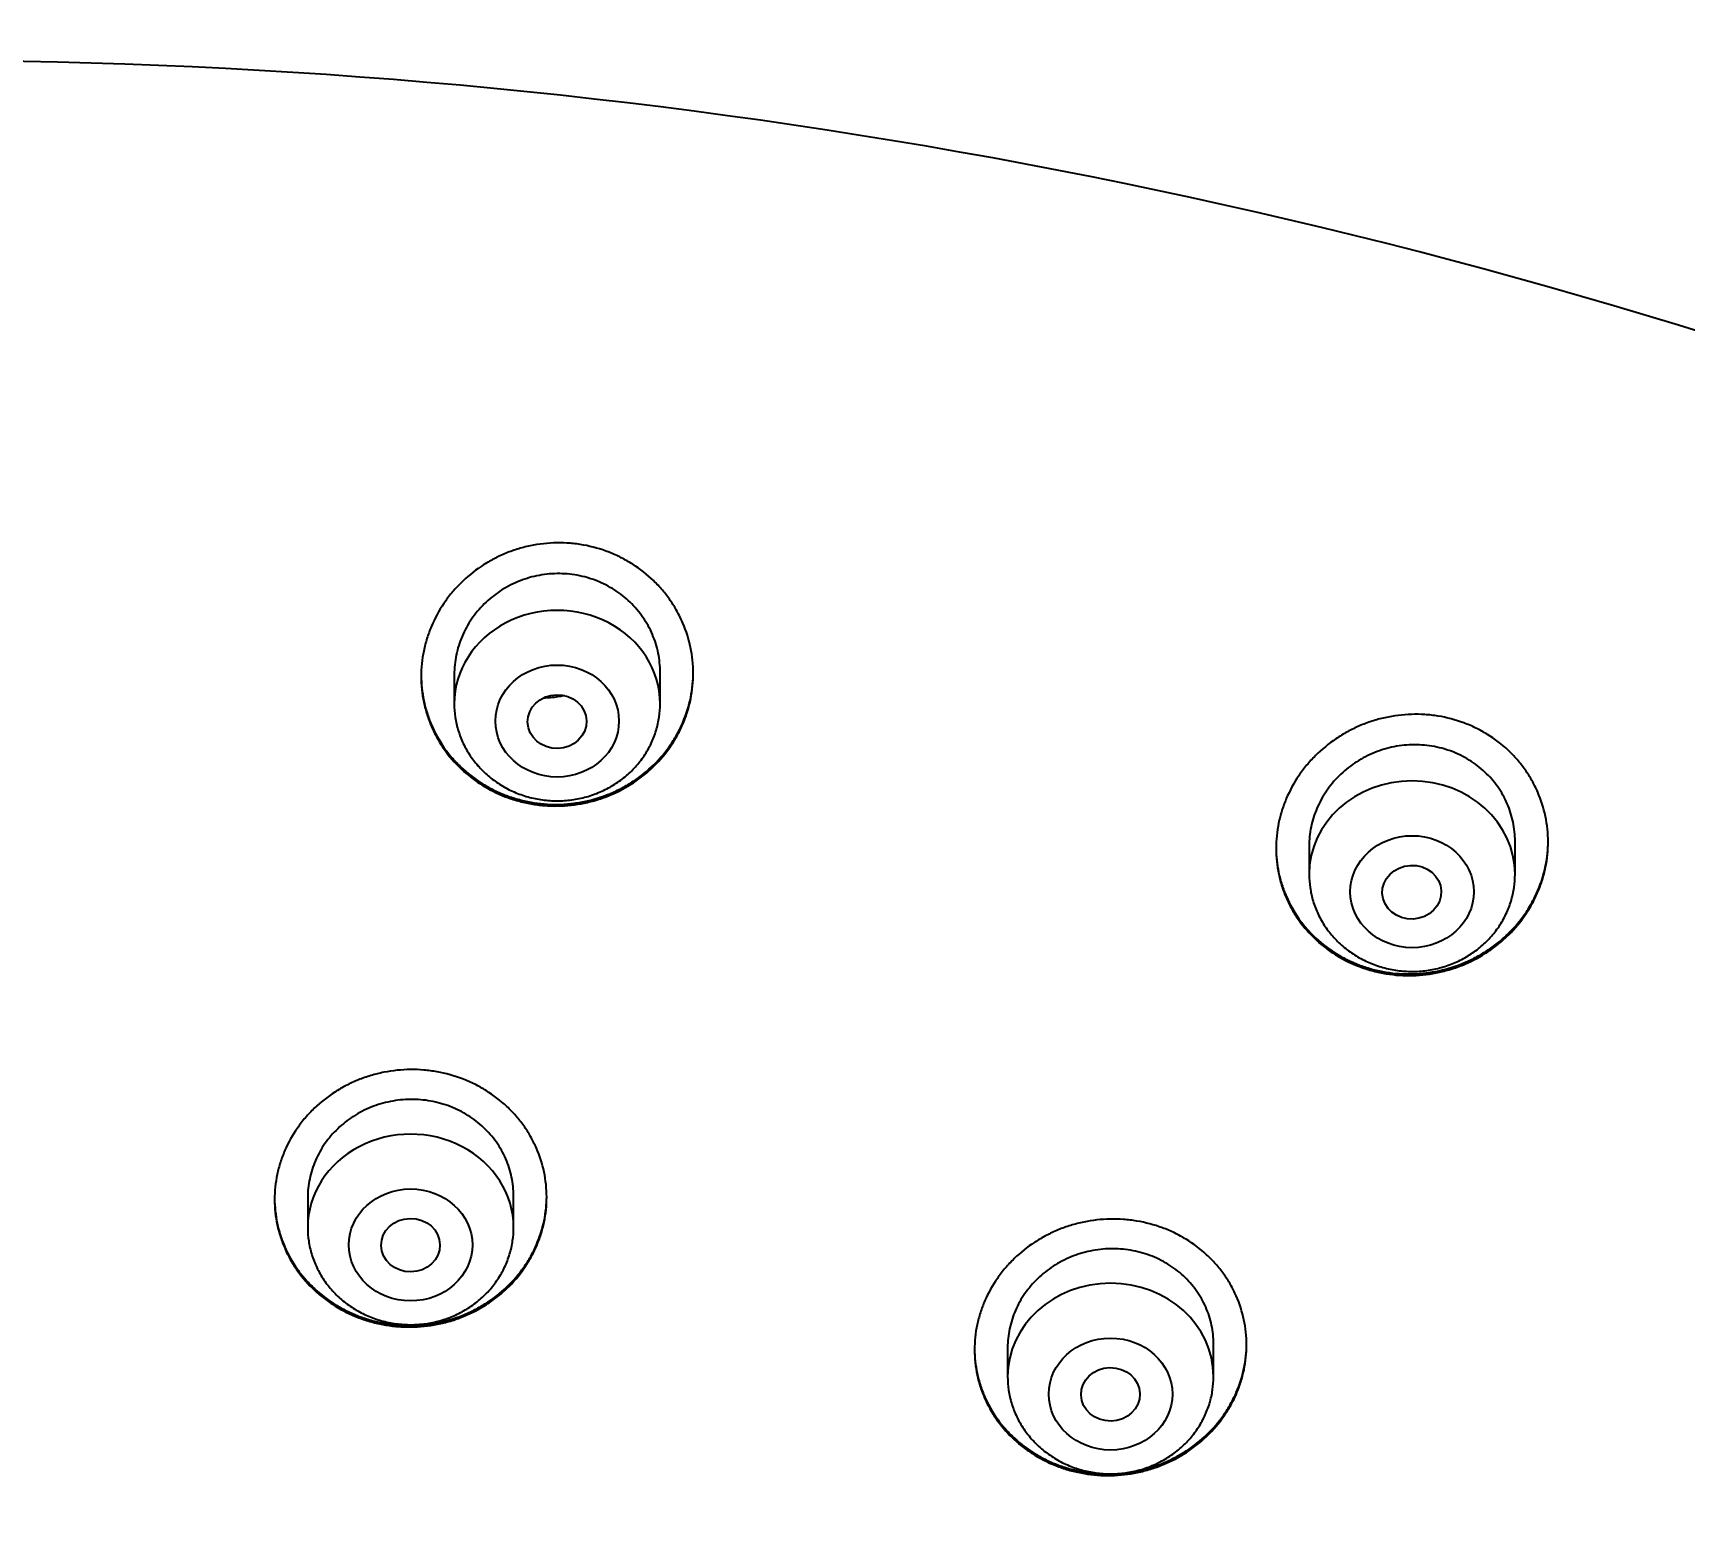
# Model space of a CAD drawing. Header units: millimetres. Extents: x 976 to 9349, y -1578 to 2211.
# Drawn here: x 5930.655 to 5932.901, y 659.07 to 661.093 of the extents above; entities that cross this region are included whole.
import ezdxf

# ---------------------------------------------------------------- set-up
doc = ezdxf.new("R2010")
doc.units = ezdxf.units.MM
doc.layers.add('Szkic', color=6, linetype='Continuous')
doc.layers.add('Wbudowane', color=175, linetype='Continuous')
doc.dimstyles.new('ISO-25', dxfattribs={"dimtxt": 4, "dimasz": 5, "dimexe": 1.25, "dimexo": 0.625, "dimgap": 1, "dimtad": 1, "dimtxsty": 'Standard', "dimcen": 2.5, "dimadec": 0, "dimazin": 0, "dimtfac": 1, "dimtmove": 0, "dimatfit": 3, "dimfxl": 1, "dimarcsym": 0})

# ---------------------------------------------------------------- blocks, each defined once
blk = doc.blocks.new('Z$W@#21058')
for p, q in [((20.8575, 141.7469), (20.8575, 141.707)), ((21.1375, 141.707), (21.1375, 141.7496)), ((22.02, 141.5136), (22.02, 141.4751)), ((22.3, 141.4751), (22.3, 141.5198)), ((20.6582, 141.0357), (20.6582, 140.9949)), ((20.9382, 140.9949), (20.9382, 141.0377)), ((21.61, 140.8319), (21.61, 140.7922)), ((21.89, 140.7922), (21.89, 140.837))]:
    blk.add_line(p, q)
for centre, radius, start, end in [((20.1259, 134.4221), 8.1591, 71.31119, 91.86742), ((20.9817, 141.8213), 0.1064, 268.3667, 269.7487), ((20.9814, 141.8235), 0.1076, 269.7326, 272.4943)]:
    blk.add_arc(centre, radius, start, end)
for centre, major_axis, start_param, end_param in [((20.9975, 141.707), (0.14, 0), 0, 3.141598), ((22.16, 141.4751), (-0.14, 0), 3.141593, 6.283185), ((20.7982, 140.9949), (0.14, 0), 0, 3.141593), ((21.75, 140.7922), (-0.14, 0), 3.141598, 6.283185)]:
    blk.add_ellipse(centre, major_axis=major_axis, ratio=0.906308, start_param=start_param, end_param=end_param)
for centre, major_axis, ratio in [((20.9975, 141.6834), (0.084, 0), 0.906308), ((20.9973, 141.6827), (-0.04, -0.001), 0.913562), ((22.16, 141.4514), (-0.084, 0), 0.906308), ((22.1596, 141.4507), (-0.0401, -0.0019), 0.910577), ((20.7982, 140.9712), (0.084, 0), 0.906308), ((20.7981, 140.9709), (-0.04, -0.0005), 0.909997), ((21.75, 140.7685), (-0.084, 0), 0.906308), ((21.7498, 140.7681), (-0.04, -0.0009), 0.908545)]:
    blk.add_ellipse(centre, major_axis=major_axis, ratio=ratio)
for points, knots in [([(20.8125, 141.7439), (20.8125, 141.7557), (20.8137, 141.7672), (20.8172, 141.7843), (20.8186, 141.79), (20.8221, 141.8012), (20.8242, 141.8068), (20.8311, 141.8231), (20.8367, 141.8334), (20.8466, 141.8481), (20.8502, 141.8529), (20.8579, 141.8622), (20.862, 141.8666), (20.8747, 141.8792), (20.8839, 141.8868), (20.899, 141.8969), (20.9042, 141.9), (20.9149, 141.9058), (20.9258, 141.911), (20.9372, 141.9152), (20.9487, 141.9188), (20.9546, 141.9203), (20.9727, 141.9241), (20.9847, 141.9255), (21.0029, 141.9257), (21.009, 141.9255), (21.0211, 141.9246), (21.0272, 141.9238), (21.0451, 141.9205), (21.0567, 141.9173), (21.0736, 141.9107), (21.0792, 141.9082), (21.09, 141.9027), (21.0952, 141.8997), (21.1103, 141.8901), (21.1196, 141.8827), (21.1326, 141.8702), (21.1367, 141.8659), (21.1443, 141.8569), (21.1515, 141.8475), (21.1577, 141.8376), (21.1634, 141.8273), (21.1661, 141.8219), (21.173, 141.8057), (21.1765, 141.7946), (21.1801, 141.7775), (21.181, 141.7718), (21.1822, 141.7601), (21.1825, 141.7542), (21.1825, 141.7368), (21.1814, 141.7253), (21.1779, 141.7081), (21.1765, 141.7023), (21.173, 141.6911), (21.169, 141.6802), (21.1639, 141.6696), (21.1583, 141.6593), (21.1552, 141.6542), (21.1451, 141.6395), (21.1375, 141.6304), (21.1248, 141.6179), (21.1204, 141.6139), (21.111, 141.6064), (21.1061, 141.6028), (21.0911, 141.5928), (21.0804, 141.5872), (21.0637, 141.5803), (21.0579, 141.5782), (21.0462, 141.5746), (21.0403, 141.5731), (21.0225, 141.5694), (21.0105, 141.5681), (20.9921, 141.5678), (20.986, 141.568), (20.9739, 141.569), (20.9619, 141.5706), (20.9501, 141.5732), (20.9385, 141.5765), (20.9326, 141.5784), (20.9157, 141.5849), (20.905, 141.5903), (20.8899, 141.5998), (20.885, 141.6032), (20.8755, 141.6106), (20.871, 141.6145), (20.8581, 141.6267), (20.8505, 141.6356), (20.8403, 141.65), (20.8372, 141.6551), (20.8315, 141.6653), (20.8263, 141.6757), (20.8223, 141.6866), (20.8187, 141.6977), (20.8173, 141.7034), (20.8137, 141.7206), (20.8125, 141.7322), (20.8125, 141.7439)], [0, 0, 0, 0, 0.03125, 0.03125, 0.046875, 0.046875, 0.0625, 0.0625, 0.09375, 0.09375, 0.109375, 0.109375, 0.125, 0.125, 0.15625, 0.15625, 0.171875, 0.171875, 0.1875, 0.203125, 0.203125, 0.21875, 0.21875, 0.25, 0.25, 0.265625, 0.265625, 0.28125, 0.28125, 0.3125, 0.3125, 0.328125, 0.328125, 0.34375, 0.34375, 0.375, 0.375, 0.390625, 0.390625, 0.40625, 0.421875, 0.421875, 0.4375, 0.4375, 0.46875, 0.46875, 0.484375, 0.484375, 0.5, 0.5, 0.53125, 0.53125, 0.546875, 0.546875, 0.5625, 0.578125, 0.578125, 0.59375, 0.59375, 0.625, 0.625, 0.640625, 0.640625, 0.65625, 0.65625, 0.6875, 0.6875, 0.703125, 0.703125, 0.71875, 0.71875, 0.75, 0.75, 0.765625, 0.765625, 0.78125, 0.796875, 0.796875, 0.8125, 0.8125, 0.84375, 0.84375, 0.859375, 0.859375, 0.875, 0.875, 0.90625, 0.90625, 0.921875, 0.921875, 0.9375, 0.953125, 0.953125, 0.96875, 0.96875, 1, 1, 1, 1]), ([(21.1375, 141.7496), (21.1375, 141.7585), (21.1366, 141.7672), (21.134, 141.7801), (21.1329, 141.7844), (21.1302, 141.7928), (21.1287, 141.7971), (21.1234, 141.8093), (21.1192, 141.817), (21.1116, 141.828), (21.1089, 141.8316), (21.103, 141.8385), (21.0999, 141.8418), (21.0902, 141.8511), (21.0832, 141.8567), (21.0717, 141.864), (21.0677, 141.8663), (21.0596, 141.8705), (21.0513, 141.8742), (21.0427, 141.8771), (21.0339, 141.8796), (21.0294, 141.8807), (21.0157, 141.8832), (21.0066, 141.8839), (20.9929, 141.8837), (20.9883, 141.8835), (20.979, 141.8825), (20.9744, 141.8817), (20.9609, 141.8789), (20.9522, 141.8762), (20.9395, 141.8709), (20.9353, 141.869), (20.9272, 141.8646), (20.9233, 141.8623), (20.9119, 141.8547), (20.9048, 141.849), (20.8918, 141.8362), (20.8861, 141.8293), (20.8785, 141.8182), (20.8762, 141.8144), (20.8719, 141.8065), (20.8699, 141.8025), (20.8647, 141.7902), (20.862, 141.7817), (20.8593, 141.7688), (20.8587, 141.7644), (20.8577, 141.7555), (20.8575, 141.7511), (20.8575, 141.7467), (20.8575, 141.7466), (20.8575, 141.7465)], [0, 0, 0, 0, 0.062463, 0.062463, 0.093695, 0.093695, 0.124926, 0.124926, 0.187389, 0.187389, 0.218621, 0.218621, 0.249852, 0.249852, 0.312315, 0.312315, 0.343547, 0.343547, 0.374779, 0.40601, 0.40601, 0.437242, 0.437242, 0.499705, 0.499705, 0.530936, 0.530936, 0.562168, 0.562168, 0.624631, 0.624631, 0.655862, 0.655862, 0.687094, 0.687094, 0.749557, 0.749557, 0.81202, 0.81202, 0.843252, 0.843252, 0.874483, 0.874483, 0.936946, 0.936946, 0.968178, 0.968178, 0.999409, 0.999409, 1, 1, 1, 1]), ([(20.8125, 141.745), (20.8126, 141.7336), (20.8138, 141.7224), (20.8172, 141.7058), (20.8187, 141.7002), (20.8222, 141.689), (20.8242, 141.6835), (20.8312, 141.6674), (20.8368, 141.6572), (20.8469, 141.6428), (20.8505, 141.6381), (20.8582, 141.6291), (20.8623, 141.6249), (20.8751, 141.6126), (20.8845, 141.6054), (20.8997, 141.5957), (20.905, 141.5928), (20.9157, 141.5874), (20.9267, 141.5825), (20.9381, 141.5787), (20.9497, 141.5755), (20.9557, 141.5741), (20.9737, 141.5709), (20.9858, 141.5699), (21.004, 141.5701), (21.01, 141.5705), (21.0222, 141.5718), (21.0283, 141.5727), (21.0461, 141.5764), (21.0577, 141.5799), (21.0745, 141.5869), (21.0801, 141.5895), (21.0908, 141.5952), (21.096, 141.5982), (21.111, 141.6081), (21.1203, 141.6156), (21.1375, 141.6325), (21.1451, 141.6415), (21.155, 141.6561), (21.1581, 141.6611), (21.1638, 141.6715), (21.1664, 141.6769), (21.1733, 141.6931), (21.1767, 141.7042), (21.1802, 141.7213), (21.1811, 141.7271), (21.1822, 141.7384), (21.1825, 141.7439), (21.1825, 141.7493)], [0, 0, 0, 0, 0.060843, 0.060843, 0.092219, 0.092219, 0.123595, 0.123595, 0.186346, 0.186346, 0.217722, 0.217722, 0.249098, 0.249098, 0.31185, 0.31185, 0.343226, 0.343226, 0.374602, 0.405978, 0.405978, 0.437354, 0.437354, 0.500105, 0.500105, 0.531481, 0.531481, 0.562857, 0.562857, 0.625609, 0.625609, 0.656985, 0.656985, 0.688361, 0.688361, 0.751113, 0.751113, 0.813864, 0.813864, 0.84524, 0.84524, 0.876616, 0.876616, 0.939368, 0.939368, 0.970744, 0.970744, 1, 1, 1, 1]), ([(20.8575, 141.707), (20.8575, 141.7003), (20.8584, 141.689), (20.8625, 141.67), (20.8694, 141.6526), (20.879, 141.6358), (20.8909, 141.6206), (20.9051, 141.6071), (20.9211, 141.5957), (20.9388, 141.5865), (20.9577, 141.5799), (20.9774, 141.5758), (20.9975, 141.5744), (21.0176, 141.5758), (21.0373, 141.5799), (21.0562, 141.5866), (21.0739, 141.5957), (21.09, 141.6072), (21.1042, 141.6207), (21.1161, 141.6359), (21.1257, 141.6528), (21.1325, 141.6702), (21.1366, 141.6891), (21.1375, 141.7004), (21.1375, 141.707)], [0, 0, 0, 0, 0.043416, 0.088242, 0.133206, 0.178365, 0.223751, 0.269371, 0.315209, 0.361231, 0.407394, 0.453652, 0.499964, 0.546286, 0.592577, 0.638793, 0.684885, 0.730809, 0.776522, 0.822, 0.867242, 0.912272, 0.95714, 1, 1, 1, 1]), ([(21.0075, 141.7181), (21.0052, 141.7175), (21.0028, 141.717), (20.9942, 141.7154), (20.9877, 141.7149), (20.9812, 141.7149)], [0, 0, 0, 0, 0.2742777, 0.2742777, 1, 1, 1, 1]), ([(21.975, 141.51), (21.975, 141.5217), (21.9762, 141.5332), (21.9797, 141.5502), (21.9811, 141.5558), (21.9846, 141.567), (21.9867, 141.5726), (21.9936, 141.5888), (21.9992, 141.5991), (22.0092, 141.6138), (22.0128, 141.6186), (22.0205, 141.6279), (22.0245, 141.6323), (22.0372, 141.6449), (22.0465, 141.6525), (22.0615, 141.6627), (22.0667, 141.6659), (22.0774, 141.6717), (22.0882, 141.677), (22.0996, 141.6813), (22.1111, 141.685), (22.117, 141.6866), (22.135, 141.6906), (22.147, 141.6921), (22.1651, 141.6927), (22.1712, 141.6926), (22.1833, 141.6918), (22.1894, 141.6911), (22.2073, 141.6882), (22.2189, 141.6851), (22.2358, 141.6789), (22.2414, 141.6765), (22.2522, 141.6712), (22.2574, 141.6684), (22.2725, 141.659), (22.2819, 141.6519), (22.2949, 141.6397), (22.299, 141.6354), (22.3067, 141.6266), (22.3139, 141.6174), (22.3202, 141.6076), (22.3259, 141.5974), (22.3285, 141.5921), (22.3355, 141.5761), (22.339, 141.5651), (22.3426, 141.5481), (22.3435, 141.5424), (22.3447, 141.5308), (22.345, 141.525), (22.345, 141.5076), (22.3439, 141.4961), (22.3404, 141.479), (22.3389, 141.4732), (22.3354, 141.4621), (22.3314, 141.4511), (22.3263, 141.4406), (22.3207, 141.4303), (22.3176, 141.4252), (22.3076, 141.4104), (22.3, 141.4013), (22.2873, 141.3888), (22.2828, 141.3848), (22.2735, 141.3771), (22.2686, 141.3735), (22.2536, 141.3634), (22.243, 141.3577), (22.2263, 141.3506), (22.2205, 141.3485), (22.2089, 141.3448), (22.203, 141.3432), (22.1852, 141.3393), (22.1732, 141.3378), (22.1549, 141.3373), (22.1487, 141.3374), (22.1366, 141.3382), (22.1247, 141.3396), (22.1129, 141.3421), (22.1012, 141.3452), (22.0954, 141.347), (22.0785, 141.3532), (22.0678, 141.3584), (22.0526, 141.3677), (22.0477, 141.371), (22.0382, 141.3782), (22.0337, 141.382), (22.0208, 141.394), (22.0131, 141.4027), (22.0029, 141.417), (21.9998, 141.4219), (21.994, 141.432), (21.9889, 141.4424), (21.9848, 141.4531), (21.9813, 141.4641), (21.9798, 141.4697), (21.9762, 141.4868), (21.975, 141.4983), (21.975, 141.51)], [0, 0, 0, 0, 0.03125, 0.03125, 0.046875, 0.046875, 0.0625, 0.0625, 0.09375, 0.09375, 0.109375, 0.109375, 0.125, 0.125, 0.15625, 0.15625, 0.171875, 0.171875, 0.1875, 0.203125, 0.203125, 0.21875, 0.21875, 0.25, 0.25, 0.265625, 0.265625, 0.28125, 0.28125, 0.3125, 0.3125, 0.328125, 0.328125, 0.34375, 0.34375, 0.375, 0.375, 0.390625, 0.390625, 0.40625, 0.421875, 0.421875, 0.4375, 0.4375, 0.46875, 0.46875, 0.484375, 0.484375, 0.5, 0.5, 0.53125, 0.53125, 0.546875, 0.546875, 0.5625, 0.578125, 0.578125, 0.59375, 0.59375, 0.625, 0.625, 0.640625, 0.640625, 0.65625, 0.65625, 0.6875, 0.6875, 0.703125, 0.703125, 0.71875, 0.71875, 0.75, 0.75, 0.765625, 0.765625, 0.78125, 0.796875, 0.796875, 0.8125, 0.8125, 0.84375, 0.84375, 0.859375, 0.859375, 0.875, 0.875, 0.90625, 0.90625, 0.921875, 0.921875, 0.9375, 0.953125, 0.953125, 0.96875, 0.96875, 1, 1, 1, 1]), ([(22.3, 141.5198), (22.3, 141.5287), (22.2991, 141.5374), (22.2964, 141.5502), (22.2953, 141.5544), (22.2927, 141.5628), (22.2911, 141.567), (22.2859, 141.5791), (22.2816, 141.5867), (22.2739, 141.5975), (22.2712, 141.6011), (22.2653, 141.6078), (22.2622, 141.611), (22.2525, 141.6201), (22.2455, 141.6256), (22.2339, 141.6327), (22.2299, 141.6349), (22.2218, 141.6389), (22.2135, 141.6424), (22.2049, 141.6452), (22.1961, 141.6475), (22.1915, 141.6485), (22.1779, 141.6507), (22.1688, 141.6513), (22.1551, 141.651), (22.1505, 141.6506), (22.1413, 141.6495), (22.1367, 141.6487), (22.1232, 141.6457), (22.1145, 141.6429), (22.1018, 141.6375), (22.0976, 141.6355), (22.0896, 141.6311), (22.0857, 141.6287), (22.0743, 141.6211), (22.0673, 141.6153), (22.0543, 141.6025), (22.0486, 141.5956), (22.041, 141.5845), (22.0387, 141.5807), (22.0344, 141.5728), (22.0324, 141.5688), (22.0271, 141.5565), (22.0245, 141.5481), (22.0218, 141.5352), (22.0211, 141.5308), (22.0202, 141.522), (22.02, 141.5177), (22.02, 141.5132), (22.02, 141.5132), (22.02, 141.5131)], [0, 0, 0, 0, 0.062474, 0.062474, 0.093711, 0.093711, 0.124948, 0.124948, 0.187422, 0.187422, 0.218659, 0.218659, 0.249896, 0.249896, 0.31237, 0.31237, 0.343607, 0.343607, 0.374844, 0.406081, 0.406081, 0.437318, 0.437318, 0.499792, 0.499792, 0.531029, 0.531029, 0.562266, 0.562266, 0.62474, 0.62474, 0.655978, 0.655978, 0.687215, 0.687215, 0.749689, 0.749689, 0.812163, 0.812163, 0.8434, 0.8434, 0.874637, 0.874637, 0.937111, 0.937111, 0.968348, 0.968348, 0.999585, 0.999585, 1, 1, 1, 1]), ([(21.975, 141.5112), (21.9751, 141.4998), (21.9763, 141.4887), (21.9797, 141.4721), (21.9812, 141.4666), (21.9847, 141.4555), (21.9868, 141.4501), (21.9937, 141.4341), (21.9994, 141.4241), (22.0095, 141.4099), (22.0131, 141.4053), (22.0209, 141.3964), (22.025, 141.3922), (22.0379, 141.3802), (22.0472, 141.3731), (22.0625, 141.3638), (22.0677, 141.3609), (22.0785, 141.3557), (22.0895, 141.351), (22.1009, 141.3474), (22.1125, 141.3443), (22.1185, 141.343), (22.1365, 141.3401), (22.1485, 141.3393), (22.1667, 141.3398), (22.1728, 141.3402), (22.1849, 141.3417), (22.191, 141.3427), (22.2088, 141.3466), (22.2203, 141.3502), (22.2371, 141.3573), (22.2426, 141.36), (22.2533, 141.3658), (22.2636, 141.372), (22.2733, 141.3791), (22.2826, 141.3867), (22.287, 141.3907), (22.2999, 141.4034), (22.3075, 141.4125), (22.3175, 141.4271), (22.3205, 141.4321), (22.3262, 141.4425), (22.3288, 141.4478), (22.3357, 141.464), (22.3392, 141.4751), (22.3427, 141.4922), (22.3435, 141.498), (22.3447, 141.5091), (22.345, 141.5144), (22.345, 141.5197)], [0, 0, 0, 0, 0.061068, 0.061068, 0.092457, 0.092457, 0.123845, 0.123845, 0.186623, 0.186623, 0.218011, 0.218011, 0.2494, 0.2494, 0.312177, 0.312177, 0.343566, 0.343566, 0.374954, 0.406343, 0.406343, 0.437732, 0.437732, 0.500509, 0.500509, 0.531897, 0.531897, 0.563286, 0.563286, 0.626063, 0.626063, 0.657452, 0.657452, 0.68884, 0.720229, 0.720229, 0.751618, 0.751618, 0.814395, 0.814395, 0.845783, 0.845783, 0.877172, 0.877172, 0.939949, 0.939949, 0.971338, 0.971338, 1, 1, 1, 1]), ([(22.02, 141.4751), (22.02, 141.4684), (22.0209, 141.457), (22.025, 141.4381), (22.0319, 141.4206), (22.0415, 141.4038), (22.0534, 141.3887), (22.0676, 141.3752), (22.0836, 141.3638), (22.1013, 141.3546), (22.1202, 141.3479), (22.1399, 141.3439), (22.16, 141.3425), (22.1801, 141.3438), (22.1998, 141.3479), (22.2187, 141.3546), (22.2364, 141.3638), (22.2525, 141.3752), (22.2667, 141.3888), (22.2786, 141.4039), (22.2881, 141.4208), (22.295, 141.4383), (22.2991, 141.4572), (22.3, 141.4685), (22.3, 141.4751)], [0, 0, 0, 0, 0.043416, 0.088242, 0.133206, 0.178365, 0.223751, 0.269371, 0.315209, 0.361231, 0.407394, 0.453652, 0.499964, 0.546286, 0.592577, 0.638793, 0.684885, 0.730809, 0.776522, 0.822, 0.867242, 0.912272, 0.95714, 1, 1, 1, 1]), ([(20.6132, 141.0329), (20.6132, 141.0444), (20.6144, 141.0558), (20.6179, 141.0725), (20.6194, 141.0781), (20.6229, 141.0891), (20.6249, 141.0946), (20.6319, 141.1105), (20.6375, 141.1206), (20.6476, 141.1349), (20.6512, 141.1396), (20.6589, 141.1486), (20.6629, 141.1529), (20.6757, 141.1651), (20.685, 141.1725), (20.7001, 141.1822), (20.7054, 141.1853), (20.7161, 141.1908), (20.727, 141.1958), (20.7383, 141.1998), (20.7499, 141.2032), (20.7558, 141.2047), (20.7738, 141.2082), (20.7858, 141.2095), (20.8039, 141.2097), (20.81, 141.2095), (20.8221, 141.2084), (20.8282, 141.2076), (20.8461, 141.2044), (20.8576, 141.2012), (20.8745, 141.1948), (20.88, 141.1924), (20.8908, 141.187), (20.8959, 141.1841), (20.911, 141.1747), (20.9204, 141.1675), (20.9333, 141.1554), (20.9374, 141.1511), (20.9451, 141.1424), (20.9523, 141.1332), (20.9585, 141.1235), (20.9642, 141.1134), (20.9668, 141.1082), (20.9738, 141.0924), (20.9773, 141.0815), (20.9808, 141.0647), (20.9817, 141.059), (20.9829, 141.0476), (20.9832, 141.0419), (20.9832, 141.0248), (20.9821, 141.0134), (20.9785, 140.9965), (20.9771, 140.9909), (20.9736, 140.9799), (20.9695, 140.9692), (20.9644, 140.9589), (20.9587, 140.9487), (20.9556, 140.9438), (20.9455, 140.9293), (20.9379, 140.9204), (20.9251, 140.9082), (20.9207, 140.9043), (20.9113, 140.8969), (20.9064, 140.8934), (20.8913, 140.8837), (20.8807, 140.8783), (20.8639, 140.8715), (20.8582, 140.8695), (20.8465, 140.866), (20.8406, 140.8646), (20.8229, 140.861), (20.8108, 140.8598), (20.7925, 140.8596), (20.7864, 140.8598), (20.7743, 140.8608), (20.7624, 140.8624), (20.7506, 140.865), (20.739, 140.8682), (20.7332, 140.8701), (20.7163, 140.8766), (20.7057, 140.8819), (20.6906, 140.8912), (20.6857, 140.8946), (20.6762, 140.9018), (20.6717, 140.9057), (20.6589, 140.9177), (20.6512, 140.9264), (20.6411, 140.9406), (20.6379, 140.9456), (20.6322, 140.9556), (20.6271, 140.9659), (20.623, 140.9766), (20.6195, 140.9875), (20.618, 140.993), (20.6144, 141.0099), (20.6132, 141.0214), (20.6132, 141.0329)], [0, 0, 0, 0, 0.03125, 0.03125, 0.046875, 0.046875, 0.0625, 0.0625, 0.09375, 0.09375, 0.109375, 0.109375, 0.125, 0.125, 0.15625, 0.15625, 0.171875, 0.171875, 0.1875, 0.203125, 0.203125, 0.21875, 0.21875, 0.25, 0.25, 0.265625, 0.265625, 0.28125, 0.28125, 0.3125, 0.3125, 0.328125, 0.328125, 0.34375, 0.34375, 0.375, 0.375, 0.390625, 0.390625, 0.40625, 0.421875, 0.421875, 0.4375, 0.4375, 0.46875, 0.46875, 0.484375, 0.484375, 0.5, 0.5, 0.53125, 0.53125, 0.546875, 0.546875, 0.5625, 0.578125, 0.578125, 0.59375, 0.59375, 0.625, 0.625, 0.640625, 0.640625, 0.65625, 0.65625, 0.6875, 0.6875, 0.703125, 0.703125, 0.71875, 0.71875, 0.75, 0.75, 0.765625, 0.765625, 0.78125, 0.796875, 0.796875, 0.8125, 0.8125, 0.84375, 0.84375, 0.859375, 0.859375, 0.875, 0.875, 0.90625, 0.90625, 0.921875, 0.921875, 0.9375, 0.953125, 0.953125, 0.96875, 0.96875, 1, 1, 1, 1]), ([(20.9382, 141.0377), (20.9382, 141.0465), (20.9373, 141.055), (20.9347, 141.0677), (20.9336, 141.0719), (20.9309, 141.0802), (20.9293, 141.0843), (20.9241, 141.0963), (20.9198, 141.1038), (20.9122, 141.1146), (20.9094, 141.1181), (20.9036, 141.1248), (20.9005, 141.128), (20.8908, 141.1371), (20.8838, 141.1425), (20.8723, 141.1497), (20.8683, 141.1519), (20.8602, 141.156), (20.8519, 141.1596), (20.8433, 141.1624), (20.8345, 141.1649), (20.83, 141.1659), (20.8164, 141.1684), (20.8073, 141.1691), (20.7936, 141.169), (20.789, 141.1687), (20.7798, 141.1678), (20.7752, 141.1671), (20.7618, 141.1644), (20.753, 141.1618), (20.7403, 141.1567), (20.7361, 141.1548), (20.728, 141.1506), (20.7241, 141.1484), (20.7127, 141.1411), (20.7057, 141.1355), (20.6926, 141.123), (20.6868, 141.1163), (20.6792, 141.1055), (20.6769, 141.1017), (20.6726, 141.094), (20.6706, 141.0901), (20.6653, 141.078), (20.6627, 141.0697), (20.66, 141.057), (20.6594, 141.0527), (20.6584, 141.044), (20.6582, 141.0397), (20.6582, 141.0354), (20.6582, 141.0354), (20.6582, 141.0353)], [0, 0, 0, 0, 0.062489, 0.062489, 0.093734, 0.093734, 0.124979, 0.124979, 0.187468, 0.187468, 0.218713, 0.218713, 0.249957, 0.249957, 0.312447, 0.312447, 0.343691, 0.343691, 0.374936, 0.406181, 0.406181, 0.437425, 0.437425, 0.499915, 0.499915, 0.531159, 0.531159, 0.562404, 0.562404, 0.624893, 0.624893, 0.656138, 0.656138, 0.687383, 0.687383, 0.749872, 0.749872, 0.812361, 0.812361, 0.843606, 0.843606, 0.874851, 0.874851, 0.93734, 0.93734, 0.968585, 0.968585, 0.999829, 0.999829, 1, 1, 1, 1]), ([(20.6132, 141.0341), (20.6133, 141.0229), (20.6145, 141.0118), (20.6179, 140.9954), (20.6194, 140.9899), (20.6229, 140.979), (20.625, 140.9735), (20.6319, 140.9577), (20.6376, 140.9477), (20.6476, 140.9335), (20.6513, 140.9289), (20.659, 140.9201), (20.6631, 140.9159), (20.6759, 140.9039), (20.6852, 140.8967), (20.7004, 140.8872), (20.7057, 140.8843), (20.7164, 140.879), (20.7273, 140.8742), (20.7387, 140.8705), (20.7503, 140.8672), (20.7562, 140.8659), (20.7742, 140.8627), (20.7862, 140.8617), (20.8044, 140.8618), (20.8104, 140.8622), (20.8226, 140.8634), (20.8286, 140.8643), (20.8464, 140.8678), (20.858, 140.8713), (20.8748, 140.878), (20.8803, 140.8805), (20.891, 140.886), (20.8962, 140.889), (20.9112, 140.8987), (20.9206, 140.906), (20.9378, 140.9225), (20.9454, 140.9314), (20.9555, 140.9456), (20.9586, 140.9506), (20.9643, 140.9607), (20.9669, 140.966), (20.9738, 140.9819), (20.9773, 140.9928), (20.9808, 141.0096), (20.9817, 141.0153), (20.9829, 141.0263), (20.9832, 141.0316), (20.9832, 141.0368)], [0, 0, 0, 0, 0.061049, 0.061049, 0.092431, 0.092431, 0.123814, 0.123814, 0.186578, 0.186578, 0.21796, 0.21796, 0.249342, 0.249342, 0.312106, 0.312106, 0.343488, 0.343488, 0.37487, 0.406253, 0.406253, 0.437635, 0.437635, 0.500399, 0.500399, 0.531781, 0.531781, 0.563163, 0.563163, 0.625927, 0.625927, 0.657309, 0.657309, 0.688692, 0.688692, 0.751456, 0.751456, 0.81422, 0.81422, 0.845602, 0.845602, 0.876984, 0.876984, 0.939748, 0.939748, 0.971131, 0.971131, 1, 1, 1, 1]), ([(21.565, 140.8286), (21.565, 140.8401), (21.5662, 140.8515), (21.5697, 140.8682), (21.5712, 140.8737), (21.5747, 140.8847), (21.5767, 140.8902), (21.5837, 140.9061), (21.5893, 140.9162), (21.5994, 140.9306), (21.603, 140.9353), (21.6107, 140.9443), (21.6147, 140.9486), (21.6275, 140.9609), (21.6368, 140.9683), (21.6519, 140.9781), (21.6571, 140.9812), (21.6678, 140.9868), (21.6787, 140.9919), (21.69, 140.996), (21.7016, 140.9995), (21.7075, 141.001), (21.7254, 141.0048), (21.7375, 141.0061), (21.7556, 141.0065), (21.7616, 141.0063), (21.7738, 141.0055), (21.7798, 141.0047), (21.7977, 141.0017), (21.8092, 140.9987), (21.8261, 140.9924), (21.8316, 140.9901), (21.8424, 140.9848), (21.8476, 140.982), (21.8627, 140.9728), (21.872, 140.9658), (21.885, 140.9538), (21.8891, 140.9496), (21.8968, 140.9409), (21.904, 140.9319), (21.9102, 140.9222), (21.9159, 140.9123), (21.9186, 140.9071), (21.9256, 140.8913), (21.929, 140.8805), (21.9326, 140.8639), (21.9335, 140.8582), (21.9347, 140.8468), (21.935, 140.8411), (21.935, 140.8241), (21.9338, 140.8128), (21.9303, 140.7959), (21.9288, 140.7903), (21.9253, 140.7793), (21.9213, 140.7685), (21.9162, 140.7582), (21.9105, 140.7481), (21.9074, 140.7431), (21.8973, 140.7286), (21.8896, 140.7197), (21.8769, 140.7074), (21.8725, 140.7035), (21.8631, 140.696), (21.8582, 140.6925), (21.8431, 140.6827), (21.8325, 140.6772), (21.8158, 140.6703), (21.81, 140.6682), (21.7984, 140.6646), (21.7925, 140.6631), (21.7748, 140.6594), (21.7628, 140.6581), (21.7445, 140.6577), (21.7383, 140.6578), (21.7263, 140.6587), (21.7143, 140.6601), (21.7026, 140.6627), (21.691, 140.6657), (21.6852, 140.6676), (21.6683, 140.6738), (21.6576, 140.679), (21.6425, 140.6882), (21.6376, 140.6915), (21.6281, 140.6986), (21.6236, 140.7024), (21.6108, 140.7142), (21.6031, 140.7228), (21.5929, 140.7369), (21.5898, 140.7418), (21.584, 140.7518), (21.5789, 140.762), (21.5748, 140.7726), (21.5713, 140.7834), (21.5698, 140.7889), (21.5662, 140.8058), (21.565, 140.8171), (21.565, 140.8286)], [0, 0, 0, 0, 0.03125, 0.03125, 0.046875, 0.046875, 0.0625, 0.0625, 0.09375, 0.09375, 0.109375, 0.109375, 0.125, 0.125, 0.15625, 0.15625, 0.171875, 0.171875, 0.1875, 0.203125, 0.203125, 0.21875, 0.21875, 0.25, 0.25, 0.265625, 0.265625, 0.28125, 0.28125, 0.3125, 0.3125, 0.328125, 0.328125, 0.34375, 0.34375, 0.375, 0.375, 0.390625, 0.390625, 0.40625, 0.421875, 0.421875, 0.4375, 0.4375, 0.46875, 0.46875, 0.484375, 0.484375, 0.5, 0.5, 0.53125, 0.53125, 0.546875, 0.546875, 0.5625, 0.578125, 0.578125, 0.59375, 0.59375, 0.625, 0.625, 0.640625, 0.640625, 0.65625, 0.65625, 0.6875, 0.6875, 0.703125, 0.703125, 0.71875, 0.71875, 0.75, 0.75, 0.765625, 0.765625, 0.78125, 0.796875, 0.796875, 0.8125, 0.8125, 0.84375, 0.84375, 0.859375, 0.859375, 0.875, 0.875, 0.90625, 0.90625, 0.921875, 0.921875, 0.9375, 0.953125, 0.953125, 0.96875, 0.96875, 1, 1, 1, 1]), ([(20.6582, 140.9949), (20.6582, 140.9882), (20.6591, 140.9768), (20.6633, 140.9578), (20.6702, 140.9404), (20.6798, 140.9235), (20.6917, 140.9084), (20.7059, 140.8949), (20.722, 140.8835), (20.7396, 140.8744), (20.7585, 140.8677), (20.7782, 140.8637), (20.7983, 140.8623), (20.8185, 140.8637), (20.8382, 140.8678), (20.8571, 140.8745), (20.8747, 140.8837), (20.8908, 140.8951), (20.905, 140.9087), (20.9169, 140.9239), (20.9264, 140.9408), (20.9333, 140.9583), (20.9373, 140.9771), (20.9382, 140.9883), (20.9382, 140.9949)], [0, 0, 0, 0, 0.043723, 0.08855, 0.133515, 0.178674, 0.224062, 0.269684, 0.315523, 0.361546, 0.407709, 0.453968, 0.500279, 0.546601, 0.592892, 0.639107, 0.685199, 0.73112, 0.776832, 0.822308, 0.867548, 0.912577, 0.957444, 1, 1, 1, 1]), ([(21.89, 140.8366), (21.89, 140.8453), (21.8891, 140.8538), (21.8864, 140.8664), (21.8853, 140.8706), (21.8827, 140.8788), (21.8811, 140.8829), (21.8758, 140.8948), (21.8715, 140.9023), (21.8639, 140.9129), (21.8612, 140.9164), (21.8553, 140.923), (21.8522, 140.9262), (21.8425, 140.9351), (21.8354, 140.9405), (21.8239, 140.9475), (21.8199, 140.9497), (21.8118, 140.9536), (21.8036, 140.9571), (21.7949, 140.9599), (21.7862, 140.9622), (21.7817, 140.9632), (21.7681, 140.9655), (21.759, 140.9662), (21.7453, 140.9659), (21.7407, 140.9656), (21.7315, 140.9646), (21.7269, 140.9638), (21.7134, 140.961), (21.7047, 140.9584), (21.692, 140.9532), (21.6878, 140.9512), (21.6797, 140.947), (21.6758, 140.9447), (21.6645, 140.9373), (21.6574, 140.9317), (21.6444, 140.9191), (21.6386, 140.9124), (21.631, 140.9015), (21.6287, 140.8978), (21.6244, 140.8901), (21.6224, 140.8861), (21.6171, 140.8741), (21.6145, 140.8658), (21.6118, 140.8531), (21.6111, 140.8488), (21.6102, 140.8402), (21.61, 140.8359), (21.61, 140.8315), (21.61, 140.8315), (21.61, 140.8315)], [0, 0, 0, 0, 0.062491, 0.062491, 0.093736, 0.093736, 0.124982, 0.124982, 0.187473, 0.187473, 0.218718, 0.218718, 0.249964, 0.249964, 0.312455, 0.312455, 0.3437, 0.3437, 0.374946, 0.406191, 0.406191, 0.437436, 0.437436, 0.499927, 0.499927, 0.531173, 0.531173, 0.562418, 0.562418, 0.624909, 0.624909, 0.656155, 0.656155, 0.6874, 0.6874, 0.749891, 0.749891, 0.812382, 0.812382, 0.843627, 0.843627, 0.874873, 0.874873, 0.937364, 0.937364, 0.968609, 0.968609, 0.999855, 0.999855, 1, 1, 1, 1]), ([(21.565, 140.8298), (21.5651, 140.8186), (21.5663, 140.8077), (21.5697, 140.7913), (21.5712, 140.7859), (21.5747, 140.775), (21.5768, 140.7696), (21.5837, 140.7539), (21.5894, 140.744), (21.5995, 140.7299), (21.6031, 140.7254), (21.6109, 140.7166), (21.615, 140.7125), (21.6278, 140.7006), (21.6371, 140.6936), (21.6523, 140.6843), (21.6576, 140.6814), (21.6683, 140.6762), (21.6792, 140.6716), (21.6906, 140.668), (21.7022, 140.6649), (21.7082, 140.6636), (21.7261, 140.6606), (21.7382, 140.6597), (21.7563, 140.66), (21.7623, 140.6604), (21.7745, 140.6618), (21.7805, 140.6628), (21.7983, 140.6665), (21.8098, 140.67), (21.8266, 140.6768), (21.8322, 140.6794), (21.8429, 140.685), (21.848, 140.688), (21.863, 140.6978), (21.8724, 140.7052), (21.8896, 140.7217), (21.8972, 140.7307), (21.9072, 140.745), (21.9103, 140.7499), (21.916, 140.7601), (21.9187, 140.7653), (21.9256, 140.7812), (21.9291, 140.7921), (21.9326, 140.8089), (21.9335, 140.8146), (21.9347, 140.8256), (21.9349, 140.8308), (21.935, 140.836)], [0, 0, 0, 0, 0.06105, 0.06105, 0.092437, 0.092437, 0.123823, 0.123823, 0.186596, 0.186596, 0.217982, 0.217982, 0.249368, 0.249368, 0.312141, 0.312141, 0.343527, 0.343527, 0.374913, 0.4063, 0.4063, 0.437686, 0.437686, 0.500459, 0.500459, 0.531845, 0.531845, 0.563231, 0.563231, 0.626004, 0.626004, 0.65739, 0.65739, 0.688777, 0.688777, 0.751549, 0.751549, 0.814322, 0.814322, 0.845708, 0.845708, 0.877094, 0.877094, 0.939867, 0.939867, 0.971253, 0.971253, 1, 1, 1, 1]), ([(21.61, 140.7922), (21.61, 140.7854), (21.6109, 140.774), (21.6151, 140.755), (21.622, 140.7376), (21.6315, 140.7208), (21.6435, 140.7057), (21.6577, 140.6922), (21.6737, 140.6808), (21.6914, 140.6716), (21.7103, 140.665), (21.73, 140.6609), (21.7501, 140.6596), (21.7703, 140.661), (21.79, 140.665), (21.8089, 140.6717), (21.8265, 140.6809), (21.8426, 140.6924), (21.8568, 140.706), (21.8687, 140.7211), (21.8782, 140.738), (21.8851, 140.7555), (21.8891, 140.7743), (21.89, 140.7856), (21.89, 140.7922)], [0, 0, 0, 0, 0.043723, 0.08855, 0.133515, 0.178674, 0.224062, 0.269684, 0.315523, 0.361546, 0.407709, 0.453968, 0.500279, 0.546601, 0.592892, 0.639107, 0.685199, 0.73112, 0.776832, 0.822308, 0.867548, 0.912577, 0.957444, 1, 1, 1, 1])]:
    blk.add_open_spline(points, degree=3, knots=knots)
blk.add_open_spline([(20.9812, 141.7149), (20.9811, 141.7156), (20.981, 141.716), (20.9809, 141.716)], degree=3)
blk = doc.blocks.new('*D311')
at = {"layer": 'Defpoints', "color": 0}
for p in [(224.5839, 223.6562), (228.9399, 0.0694), (287.7905, 0.0694)]:
    blk.add_point(p, dxfattribs=at)
at = {"layer": 'Szkic', "color": 0, "lineweight": -2}
for p, q in [((225.2089, 223.6562), (289.0405, 223.6562)), ((287.7905, 218.6562), (287.7905, 5.0694)), ((229.5649, 0.0694), (289.0405, 0.0694))]:
    blk.add_line(p, q, dxfattribs=at)
at = {"layer": 'Szkic', "color": 0}
for points in [[(288.6239, 218.6562), (286.9572, 218.6562), (287.7905, 223.6562)], [(286.9572, 5.0694), (288.6239, 5.0694), (287.7905, 0.0694)]]:
    blk.add_solid(points, dxfattribs=at)
at = {"layer": 'Szkic', "color": 0, "insert": (284.4572, 111.8628), "char_height": 4, "attachment_point": 5, "rotation": 90}
blk.add_mtext('223,59', dxfattribs=at)

msp = doc.modelspace()

# ---------------------------------------------------------------- block references
at = {"layer": 'Wbudowane'}
msp.add_blockref('Z$W@#21058', (5910.3701, 518.474), dxfattribs=at)

# ---------------------------------------------------------------- dimensions: what is measured, and where the dimension line sits
at = {"layer": 'Szkic'}
dim = msp.add_linear_dim(base=(5993.5831, 455.7427), p1=(5930.3765, 679.3295), p2=(5934.7324, 455.7427), angle=90, dimstyle='ISO-25', dxfattribs=at)
dim.commit()
dim.dimension.update_dxf_attribs({"geometry": '*D311', "text_midpoint": (5990.2498, 567.5361), "insert": (5705.7926, 455.6733)})

doc.saveas('drawing.dxf')
